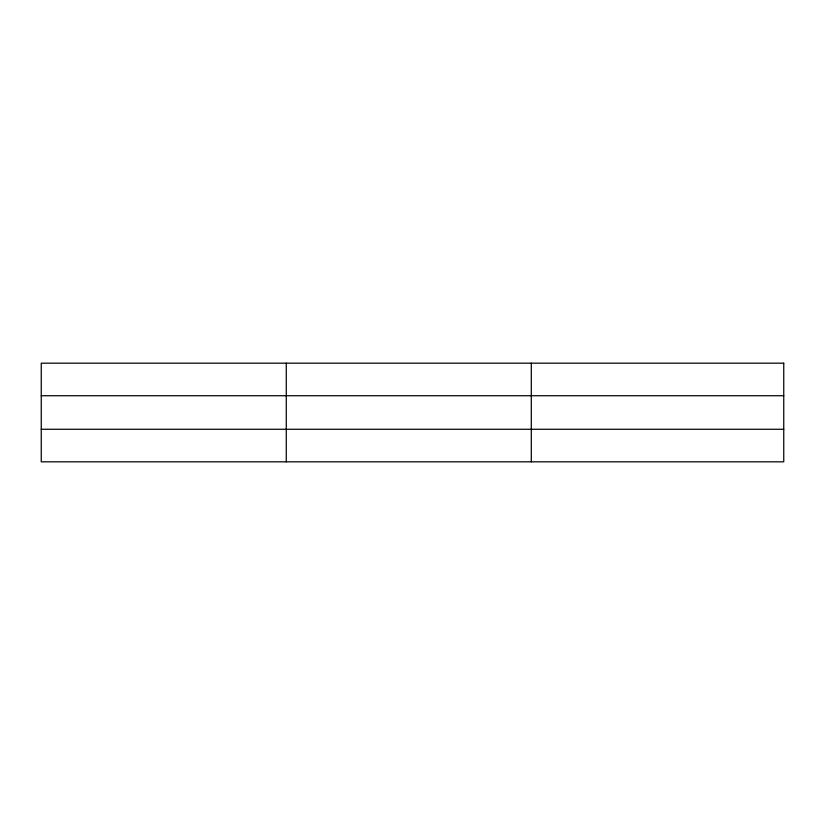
<?xml version="1.0" encoding="UTF-8"?>
<svg xmlns="http://www.w3.org/2000/svg" width="825" height="825" viewBox="0 0 825 825"><rect width="100%" height="100%" fill="white"/><g stroke="black" fill="none" stroke-linecap="round" stroke-linejoin="round"><path stroke-width="1.24" d="M286.275 363.175L286.275 461.825M531.3 363.175L531.3 461.825M41.25 395.732L783.75 395.732M41.25 429.268L783.75 429.268M783.75 363.175L783.75 461.825L41.25 461.825L41.25 363.175L783.75 363.175"/></g></svg>
